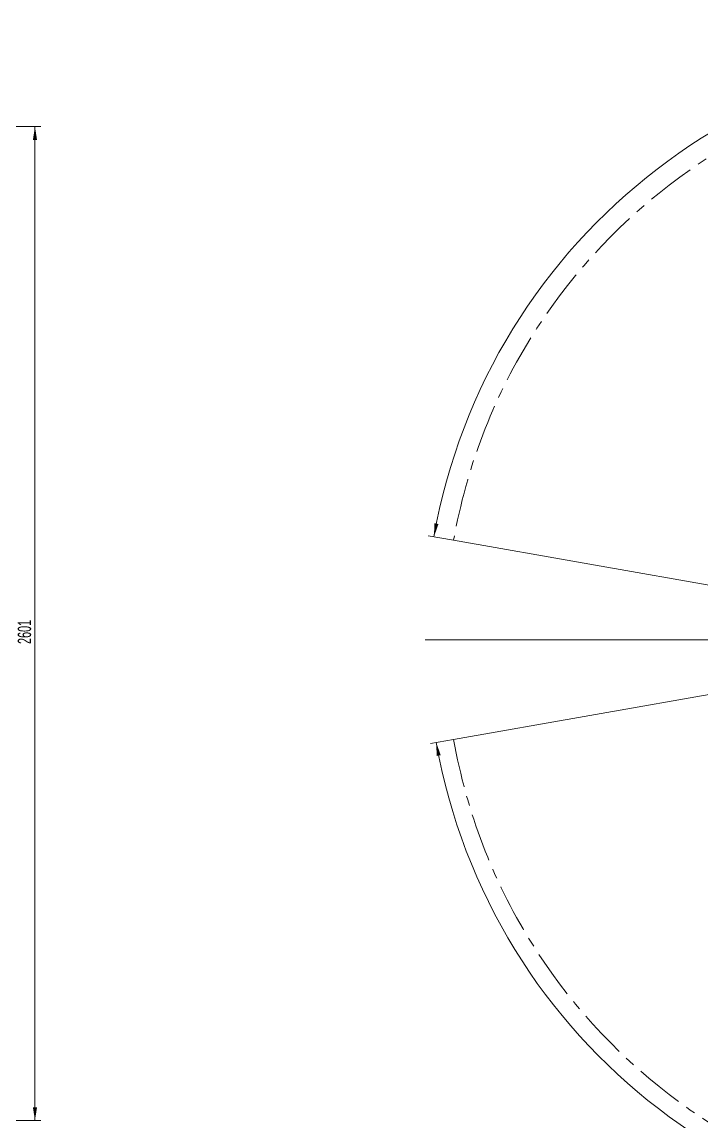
# Model space of a CAD drawing. Header units: millimetres. Extents: x 20 to 768, y 29 to 540.
# Drawn here: x 350.9 to 528.8, y 252 to 539.9 of the extents above; entities that cross this region are included whole.
import ezdxf

# ---------------------------------------------------------------- set-up
doc = ezdxf.new("R2010")
doc.units = ezdxf.units.MM
doc.linetypes.add('CENTERX2', pattern=[20.32, 12.7, -2.54, 2.54, -2.54])
doc.styles.add('SLDTEXTSTYLE0', font='TXT', dxfattribs={"width": 0.605})
doc.dimstyles.new('SLDDIMSTYLE0', dxfattribs={"dimtxt": 3.5, "dimasz": 3.5, "dimexe": 0, "dimexo": 0.0625, "dimgap": 0.875, "dimtad": 1, "dimtoh": 1, "dimlfac": 10, "dimrnd": 1e-09, "dimzin": 12, "dimdsep": 46, "dimtxsty": 'SLDTEXTSTYLE0', "dimsah": 1, "dimcen": 0.09, "dimadec": 0, "dimazin": 0, "dimtfac": 1, "dimtdec": 3, "dimtofl": 0, "dimtmove": 0, "dimatfit": 3, "dimfxl": 1, "dimfrac": 2, "dimtolj": 1, "dimtzin": 12, "dimarcsym": 0})
doc.dimstyles.new('SLDDIMSTYLE1', dxfattribs={"dimtxt": 3.5, "dimasz": 3.5, "dimexe": 0, "dimexo": 0.0625, "dimgap": 0.875, "dimtad": 1, "dimtoh": 1, "dimdec": 4, "dimlfac": 10, "dimzin": 12, "dimdsep": 46, "dimtxsty": 'SLDTEXTSTYLE0', "dimsah": 1, "dimcen": 0.09, "dimadec": 1, "dimazin": 0, "dimtfac": 1, "dimtdec": 3, "dimtofl": 0, "dimtmove": 0, "dimatfit": 3, "dimfxl": 1, "dimfrac": 2, "dimtolj": 1, "dimtzin": 12, "dimarcsym": 0})

# ---------------------------------------------------------------- blocks, each defined once
blk = doc.blocks.new('*D11')
at = {"color": 7, "linetype": 'Continuous', "lineweight": 0, "transparency": 16777216}
for p, q in [((203, 512.5), (355.83, 512.5)), ((354.33, 252.4), (354.33, 512.5)), ((232.51, 252.4), (355.83, 252.4))]:
    blk.add_line(p, q, dxfattribs=at)
for points in [[(354.33, 512.5), (353.79, 509), (354.87, 509)], [(354.33, 252.4), (354.87, 255.9), (353.79, 255.9)]]:
    blk.add_solid(points, dxfattribs=at)
at = {"color": 7, "linetype": 'Continuous', "lineweight": 0, "transparency": 16777216, "insert": (349.82, 377.11), "char_height": 3.5, "attachment_point": 1, "rotation": 90, "style": 'SLDTEXTSTYLE0'}
blk.add_mtext('2601', dxfattribs=at)
blk = doc.blocks.new('*D16')
at = {"color": 7, "linetype": 'Continuous', "lineweight": 0, "transparency": 16777216}
for p, q in [((463.86, 404.25), (457.23, 405.41)), ((668.13, 378.2), (768.31, 378.2))]:
    blk.add_line(p, q, dxfattribs=at)
blk.add_arc((611.58, 378.2), 155.23, 0, 170, dxfattribs=at)
for points in [[(458.71, 405.15), (459.88, 408.49), (458.82, 408.69)], [(766.81, 378.2), (767.31, 381.7), (766.23, 381.69)]]:
    blk.add_solid(points, dxfattribs=at)
at = {"color": 7, "linetype": 'Continuous', "lineweight": 0, "transparency": 16777216, "char_height": 3.5, "attachment_point": 1, "rotation": 355, "style": 'SLDTEXTSTYLE0'}
for s, insert in [('170', (620.44, 537.78)), ('%%d', (628.43, 537.07))]:
    blk.add_mtext(s, dxfattribs=dict(at, insert=insert))
blk = doc.blocks.new('*D17')
at = {"color": 7, "linetype": 'Continuous', "lineweight": 0, "transparency": 16777216}
for p, q in [((668.13, 378.2), (767.7, 378.2)), ((463.86, 352.15), (457.83, 351.09))]:
    blk.add_line(p, q, dxfattribs=at)
blk.add_arc((611.58, 378.2), 154.62, 190, 0, dxfattribs=at)
for points in [[(766.2, 378.2), (765.62, 374.7), (766.7, 374.69)], [(459.3, 351.35), (459.42, 347.81), (460.48, 348.01)]]:
    blk.add_solid(points, dxfattribs=at)
at = {"color": 7, "linetype": 'Continuous', "lineweight": 0, "transparency": 16777216, "char_height": 3.5, "attachment_point": 1, "rotation": 5, "style": 'SLDTEXTSTYLE0'}
for s, insert in [('170', (619.6, 228.22)), ('%%d', (627.59, 228.91))]:
    blk.add_mtext(s, dxfattribs=dict(at, insert=insert))
blk = doc.blocks.new('SW_CENTERMARKSYMBOL_3')
at = {"color": 0, "linetype": 'Continuous', "lineweight": 0}
for p, q in [((0, 0.7), (0, 27.38)), ((-0.7, 0), (-155.16, 0)), ((0, 0), (-0.35, 0)), ((0, 0), (0, 0.35)), ((0, 0), (0, -0.35)), ((0, 0), (0.35, 0)), ((0.7, 0), (56.55, 0)), ((0, -0.7), (0, -25.46))]:
    blk.add_line(p, q, dxfattribs=at)

msp = doc.modelspace()

# ---------------------------------------------------------------- linework, layer by layer
at = {"color": 7, "linetype": 'Continuous', "lineweight": 0}
msp.add_line((611.578143, 378.198485), (463.85698, 404.245711), dxfattribs=at)
at = {"color": 9, "linetype": 'Continuous', "lineweight": 0}
msp.add_line((611.578143, 378.198485), (463.85698, 352.151258), dxfattribs=at)
at = {"color": 7, "linetype": 'CENTERX2', "lineweight": 0}
msp.add_arc((611.578143, 378.198485), 150, 190, 170, dxfattribs=at)

# ---------------------------------------------------------------- block references
at = {"color": 7, "linetype": 'Continuous', "lineweight": 0}
msp.add_blockref('SW_CENTERMARKSYMBOL_3', (611.578143, 378.198485), dxfattribs=at)

# ---------------------------------------------------------------- dimensions: what is measured, and where the dimension line sits
for base, line1, line2, picture, middle in [((625.107251, 532.836893), ((668.128225, 378.198485), (456.415654, 378.198485)), ((611.578143, 378.198485), (463.85698, 404.245711)), '*D16', (625.107251, 532.836893)), ((625.054523, 224.162753), ((611.578143, 378.198485), (463.85698, 352.151258)), ((668.128225, 378.198485), (456.415654, 378.198485)), '*D17', (625.054523, 224.162753))]:
    dim = msp.add_angular_dim_2l(base=base, line1=line1, line2=line2, text='170%%d', dimstyle='SLDDIMSTYLE1', dxfattribs=at)
    dim.commit()
    dim.dimension.update_dxf_attribs({"geometry": picture, "text_midpoint": middle, "dimtype": 162})
dim = msp.add_linear_dim(base=(354.328069, 512.501652), p1=(232.505365, 252.39864), p2=(203.002615, 512.501652), angle=90, text='2601', dimstyle='SLDDIMSTYLE0', dxfattribs=at)
dim.commit()
dim.dimension.update_dxf_attribs({"geometry": '*D11', "text_midpoint": (354.328069, 382.450146), "dimtype": 160})

doc.saveas('drawing.dxf')
